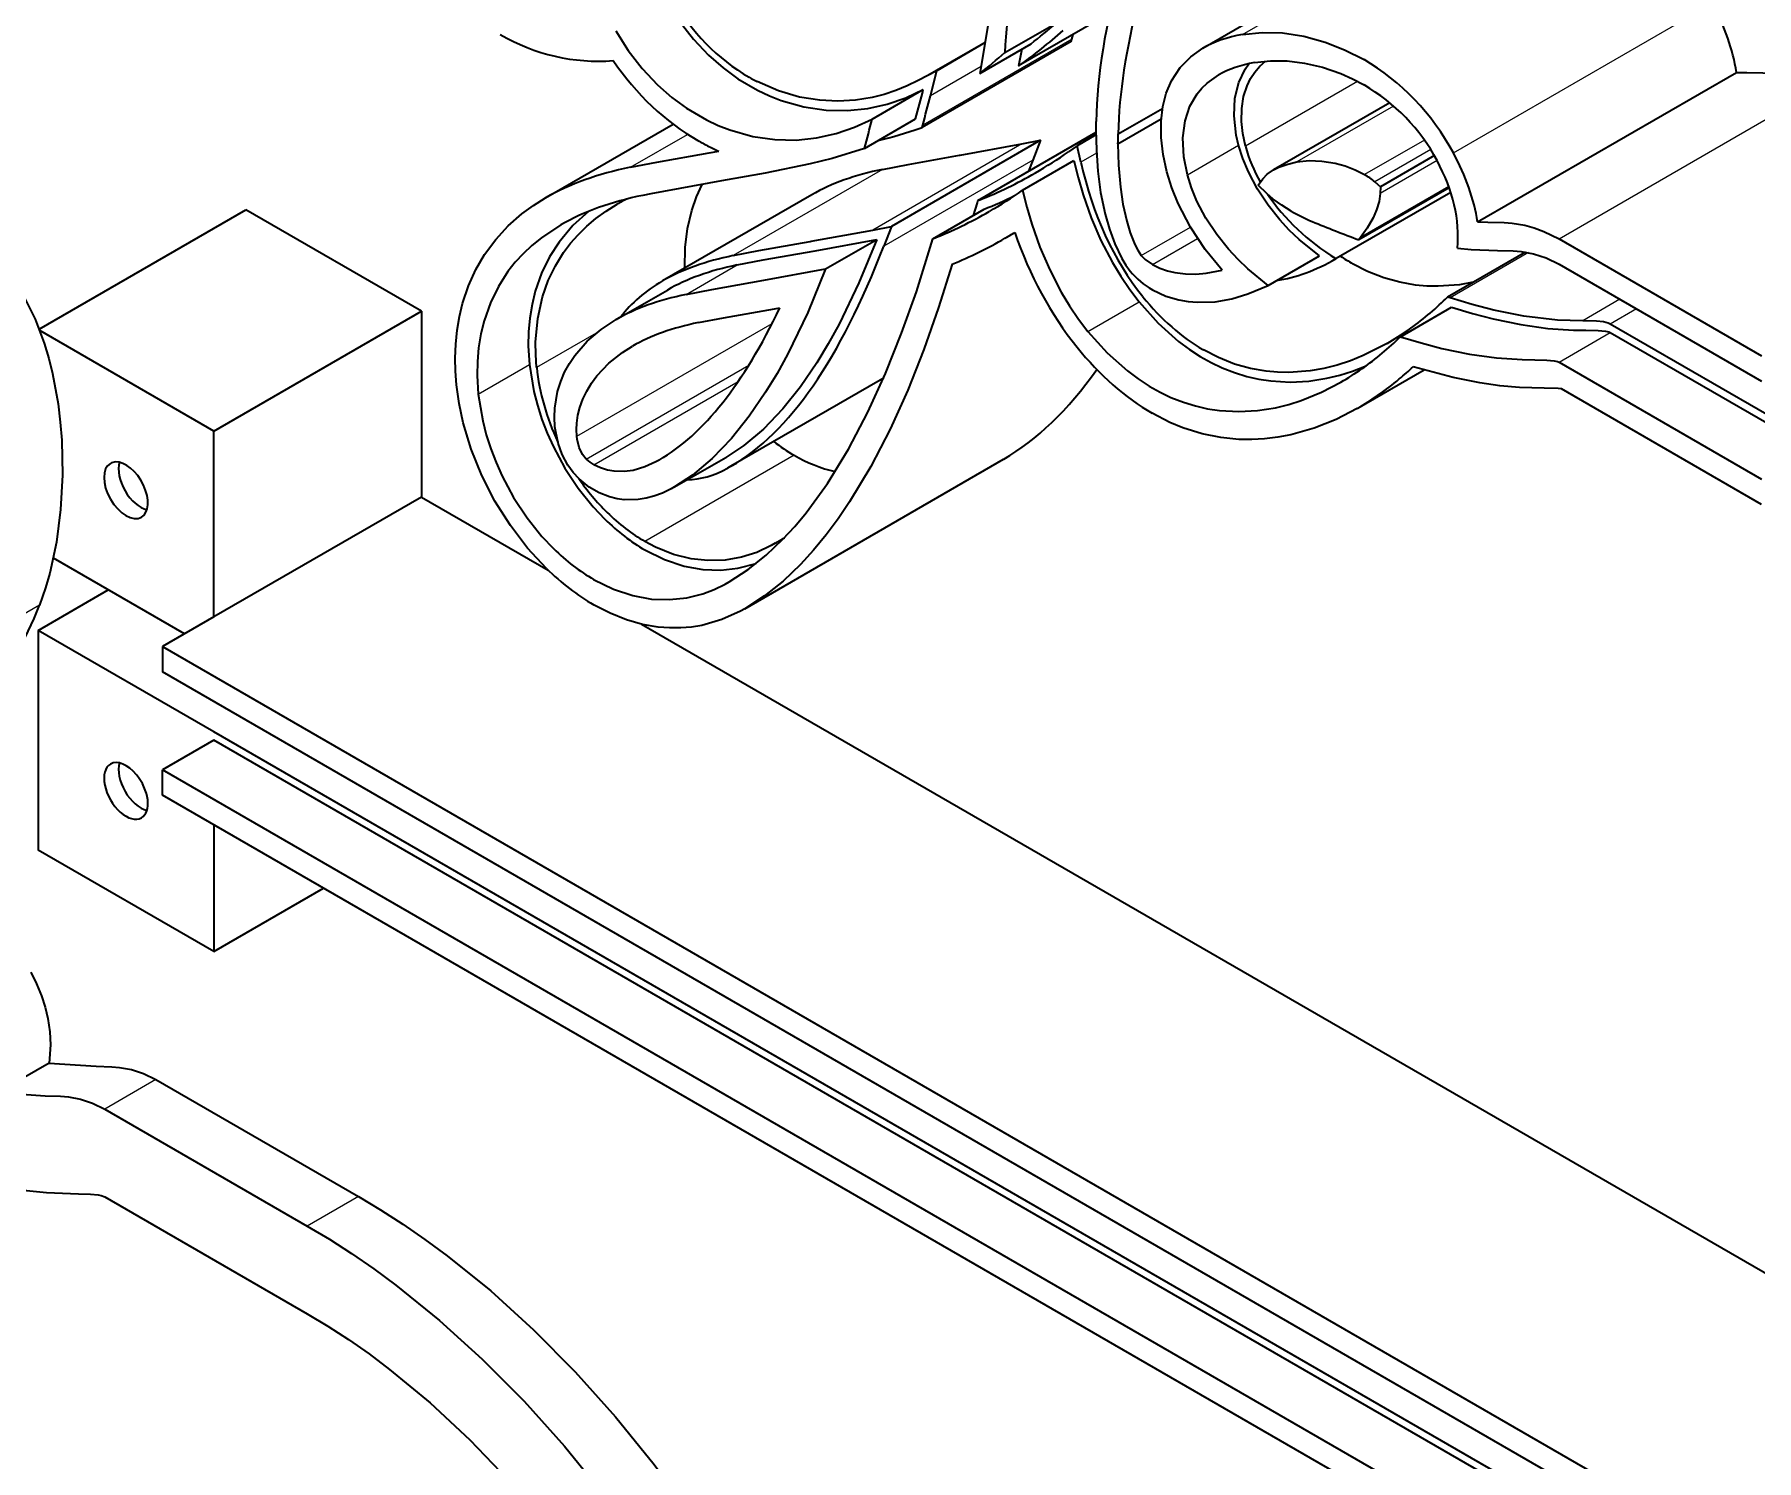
# Model space of a CAD drawing. Extents: x 155 to 1176, y 87 to 946.
# Drawn here: x 831.4 to 914.7, y 804.7 to 873.6 of the extents above; entities that cross this region are included whole.
import ezdxf

# ---------------------------------------------------------------- set-up
doc = ezdxf.new("R2010")
doc.units = 0

msp = doc.modelspace()

# ---------------------------------------------------------------- linework, layer by layer
at = {"color": 7, "lineweight": 35, "ltscale": 0.102271}
msp.add_line((887.911, 872.949), (891.453, 874.995), dxfattribs=at)
at = {"color": 7, "lineweight": 13, "ltscale": 0.093551}
msp.add_line((889.815, 873.612), (893.056, 875.483), dxfattribs=at)
at = {"color": 7, "lineweight": 13, "ltscale": 0.361298}
msp.add_line((900.012, 867.886), (912.527, 875.112), dxfattribs=at)
at = {"color": 7, "lineweight": 35, "ltscale": 0.071443}
for p, q in [((878.335, 872.734), (880.81, 874.163)), ((877.13, 871.731), (879.605, 873.16)), ((871.919, 869.522), (874.394, 870.951)), ((879.195, 866.087), (881.669, 867.516)), ((874.854, 863.739), (877.329, 865.168)), ((869.672, 862.28), (872.147, 863.708)), ((859.548, 859.835), (862.023, 861.264)), ((897.454, 859.008), (899.929, 860.437)), ((832.143, 823.909), (829.668, 822.48))]:
    msp.add_line(p, q, dxfattribs=at)
at = {"color": 7, "lineweight": 35, "ltscale": 0.127016}
msp.add_line((883.4, 874.629), (879, 872.089), dxfattribs=at)
at = {"color": 7, "lineweight": 13, "ltscale": 0.093754}
msp.add_line((877.396, 873.262), (874.149, 871.387), dxfattribs=at)
at = {"color": 7, "lineweight": 35, "ltscale": 0.208208}
msp.add_line((881.547, 873.28), (874.334, 869.116), dxfattribs=at)
at = {"color": 7, "lineweight": 13, "ltscale": 0.208207}
for p, q in [((881.577, 873.391), (874.364, 869.227)), ((879.162, 868.325), (871.95, 864.161))]:
    msp.add_line(p, q, dxfattribs=at)
at = {"color": 7, "lineweight": 35, "ltscale": 0.067824}
msp.add_line((877.389, 873.217), (875.039, 871.861), dxfattribs=at)
at = {"color": 7, "lineweight": 35, "ltscale": 0.002888}
msp.add_line((881.547, 873.28), (881.577, 873.391), dxfattribs=at)
at = {"color": 7, "lineweight": 35, "ltscale": 0.005667}
msp.add_line((881.577, 873.391), (881.636, 873.61), dxfattribs=at)
at = {"color": 7, "lineweight": 35, "ltscale": 0.020712}
msp.add_line((879.158, 872.902), (879, 872.089), dxfattribs=at)
at = {"color": 7, "lineweight": 35, "ltscale": 0.025227}
msp.add_line((875.039, 871.861), (874.149, 871.387), dxfattribs=at)
at = {"color": 7, "lineweight": 13, "ltscale": 0.070883}
msp.add_line((877.192, 872.071), (874.736, 870.653), dxfattribs=at)
at = {"color": 7, "lineweight": 35, "ltscale": 0.031132}
msp.add_line((874.736, 870.653), (875.039, 871.861), dxfattribs=at)
at = {"color": 7, "lineweight": 35, "ltscale": 0.361298}
msp.add_line((901.182, 864.556), (913.698, 871.782), dxfattribs=at)
at = {"color": 7, "lineweight": 35, "ltscale": 0.012377}
for p, q in [((913.698, 871.782), (914.193, 871.774)), ((901.182, 864.556), (901.677, 864.548))]:
    msp.add_line(p, q, dxfattribs=at)
at = {"color": 7, "lineweight": 13, "ltscale": 0.156532}
msp.add_line((895.383, 871.344), (889.96, 868.213), dxfattribs=at)
at = {"color": 7, "lineweight": 13, "ltscale": 0.3613}
msp.add_line((905.117, 863.737), (917.633, 870.963), dxfattribs=at)
at = {"color": 7, "lineweight": 35, "ltscale": 0.061869}
msp.add_line((883.807, 868.806), (885.951, 870.043), dxfattribs=at)
at = {"color": 7, "lineweight": 35, "ltscale": 0.162252}
msp.add_line((896.933, 870.313), (891.313, 867.068), dxfattribs=at)
at = {"color": 7, "lineweight": 13, "ltscale": 0.134827}
msp.add_line((897.124, 870.152), (892.453, 867.455), dxfattribs=at)
at = {"color": 7, "lineweight": 35, "ltscale": 0.177991}
msp.add_line((856.139, 865.716), (862.305, 869.276), dxfattribs=at)
at = {"color": 7, "lineweight": 35, "ltscale": 0.071445}
for p, q in [((871.548, 868.102), (874.023, 869.531)), ((840.099, 845.464), (837.624, 844.035))]:
    msp.add_line(p, q, dxfattribs=at)
at = {"color": 7, "lineweight": 35, "ltscale": 0.002388}
msp.add_line((874.244, 869.085), (874.334, 869.116), dxfattribs=at)
at = {"color": 7, "lineweight": 35, "ltscale": 0.00289}
msp.add_line((874.334, 869.116), (874.364, 869.227), dxfattribs=at)
at = {"color": 7, "lineweight": 35, "ltscale": 0.060346}
msp.add_line((883.8, 868.33), (885.89, 869.537), dxfattribs=at)
at = {"color": 7, "lineweight": 13, "ltscale": 0.079653}
msp.add_line((860.245, 867.193), (863.004, 868.786), dxfattribs=at)
at = {"color": 7, "lineweight": 35, "ltscale": 0.208207}
for p, q in [((880.061, 868.505), (872.849, 864.341)), ((869.004, 865.867), (861.792, 861.702)), ((872.31, 856.909), (865.098, 852.745))]:
    msp.add_line(p, q, dxfattribs=at)
at = {"color": 7, "lineweight": 35, "ltscale": 0.075836}
msp.add_line((876.178, 867.781), (879.162, 868.325), dxfattribs=at)
at = {"color": 7, "lineweight": 35, "ltscale": 0.165136}
msp.add_line((882.739, 868.882), (877.019, 865.579), dxfattribs=at)
at = {"color": 7, "lineweight": 13, "ltscale": 0.162759}
msp.add_line((882.739, 868.867), (877.101, 865.612), dxfattribs=at)
at = {"color": 7, "lineweight": 35, "ltscale": 0.022917}
msp.add_line((879.162, 868.325), (880.061, 868.505), dxfattribs=at)
at = {"color": 7, "lineweight": 35, "ltscale": 0.02579}
msp.add_line((880.061, 868.505), (879.692, 867.542), dxfattribs=at)
at = {"color": 7, "lineweight": 35, "ltscale": 0.012876}
msp.add_line((881.83, 868.236), (881.407, 867.942), dxfattribs=at)
at = {"color": 7, "lineweight": 35, "ltscale": 0.026253}
msp.add_line((882.739, 868.761), (881.83, 868.236), dxfattribs=at)
at = {"color": 7, "lineweight": 35, "ltscale": 0.020486}
msp.add_line((882.009, 867.436), (881.83, 868.236), dxfattribs=at)
at = {"color": 7, "lineweight": 13, "ltscale": 0.071445}
for p, q in [((887.154, 866.832), (889.629, 868.261)), ((831.68, 846.038), (829.205, 844.609))]:
    msp.add_line(p, q, dxfattribs=at)
at = {"color": 7, "lineweight": 13, "ltscale": 0.083473}
msp.add_line((898.609, 868.512), (895.718, 866.843), dxfattribs=at)
at = {"color": 7, "lineweight": 35, "ltscale": 0.011598}
msp.add_line((864.048, 867.892), (864.505, 867.972), dxfattribs=at)
at = {"color": 7, "lineweight": 13, "ltscale": 0.208206}
for p, q in [((879.692, 867.542), (872.48, 863.378)), ((872.419, 867.091), (865.207, 862.926)), ((868.149, 853.279), (860.936, 849.115))]:
    msp.add_line(p, q, dxfattribs=at)
at = {"color": 7, "lineweight": 35, "ltscale": 0.000952252}
for p, q in [((876.141, 867.774), (876.178, 867.781)), ((868.928, 863.61), (868.966, 863.617))]:
    msp.add_line(p, q, dxfattribs=at)
at = {"color": 7, "lineweight": 35, "ltscale": 0.014507}
msp.add_line((879.692, 867.542), (879.481, 867.001), dxfattribs=at)
at = {"color": 7, "lineweight": 13, "ltscale": 0.021802}
msp.add_line((882.764, 867.872), (882.009, 867.436), dxfattribs=at)
at = {"color": 7, "lineweight": 13, "ltscale": 0.078009}
msp.add_line((898.915, 868.053), (896.213, 866.493), dxfattribs=at)
at = {"color": 7, "lineweight": 13, "ltscale": 0.079451}
msp.add_line((899.224, 867.521), (896.472, 865.932), dxfattribs=at)
at = {"color": 7, "lineweight": 35, "ltscale": 0.075321}
msp.add_line((899.093, 867.756), (896.484, 866.25), dxfattribs=at)
at = {"color": 7, "lineweight": 35, "ltscale": 0.00947}
msp.add_line((890.584, 866.332), (890.807, 866.638), dxfattribs=at)
at = {"color": 7, "lineweight": 35, "ltscale": 0.009114}
msp.add_line((896.213, 866.493), (896.484, 866.25), dxfattribs=at)
at = {"color": 7, "lineweight": 35, "ltscale": 0.014413}
msp.add_line((890.999, 865.932), (890.584, 866.332), dxfattribs=at)
at = {"color": 7, "lineweight": 35, "ltscale": 0.160039}
msp.add_line((899.887, 865.979), (894.343, 862.779), dxfattribs=at)
at = {"color": 7, "lineweight": 35, "ltscale": 0.126091}
msp.add_line((899.809, 866.208), (895.442, 863.687), dxfattribs=at)
at = {"color": 7, "lineweight": 13, "ltscale": 0.123196}
msp.add_line((899.792, 866.258), (895.524, 863.794), dxfattribs=at)
at = {"color": 7, "lineweight": 35, "ltscale": 0.007948}
msp.add_line((896.484, 866.25), (896.472, 865.932), dxfattribs=at)
at = {"color": 7, "lineweight": 35, "ltscale": 0.288474}
msp.add_line((831.661, 859.372), (841.655, 865.141), dxfattribs=at)
at = {"color": 7, "lineweight": 35, "ltscale": 0.244949}
for p, q in [((850.14, 860.242), (841.655, 865.141)), ((840.099, 839.918), (831.614, 844.817)), ((840.099, 829.304), (831.614, 834.203))]:
    msp.add_line(p, q, dxfattribs=at)
at = {"color": 7, "lineweight": 35, "ltscale": 0.015843}
msp.add_line((876.989, 865.477), (876.81, 864.869), dxfattribs=at)
at = {"color": 7, "lineweight": 35, "ltscale": 0.002667}
msp.add_line((877.019, 865.579), (876.989, 865.477), dxfattribs=at)
at = {"color": 7, "lineweight": 35, "ltscale": 0.002214}
msp.add_line((877.101, 865.612), (877.019, 865.579), dxfattribs=at)
at = {"color": 7, "lineweight": 35, "ltscale": 0.075834}
msp.add_line((868.966, 863.617), (871.95, 864.161), dxfattribs=at)
at = {"color": 7, "lineweight": 35, "ltscale": 0.022918}
msp.add_line((871.95, 864.161), (872.849, 864.341), dxfattribs=at)
at = {"color": 7, "lineweight": 35, "ltscale": 0.025789}
msp.add_line((872.849, 864.341), (872.48, 863.378), dxfattribs=at)
at = {"color": 7, "lineweight": 35, "ltscale": 0.013934}
msp.add_line((878.335, 863.764), (878.818, 864.042), dxfattribs=at)
at = {"color": 7, "lineweight": 13, "ltscale": 0.068452}
msp.add_line((884.928, 862.933), (887.299, 864.302), dxfattribs=at)
at = {"color": 7, "lineweight": 35, "ltscale": 0.075946}
msp.add_line((869.159, 863.163), (872.147, 863.708), dxfattribs=at)
at = {"color": 7, "lineweight": 13, "ltscale": 0.062834}
msp.add_line((885.464, 862.499), (887.64, 863.756), dxfattribs=at)
at = {"color": 7, "lineweight": 35, "ltscale": 0.003386}
msp.add_line((895.524, 863.794), (895.442, 863.687), dxfattribs=at)
at = {"color": 7, "lineweight": 35, "ltscale": 0.282557}
for p, q in [((905.117, 863.737), (914.905, 858.086)), ((905.117, 862.512), (914.905, 856.861)), ((917.38, 853.969), (907.592, 859.62)), ((907.592, 859.212), (917.38, 853.561)), ((905.117, 857.783), (914.905, 852.132)), ((837.304, 823.115), (847.092, 817.464)), ((834.829, 817.448), (844.617, 811.796))]:
    msp.add_line(p, q, dxfattribs=at)
at = {"color": 7, "lineweight": 13, "ltscale": 0.071443}
for p, q in [((862.929, 861.045), (865.404, 862.474)), ((882.352, 859.263), (884.827, 860.692)), ((905.117, 857.783), (907.592, 859.212)), ((852.881, 856.234), (855.355, 857.663)), ((837.304, 823.115), (834.829, 821.687)), ((847.092, 817.464), (844.617, 816.035))]:
    msp.add_line(p, q, dxfattribs=at)
at = {"color": 7, "lineweight": 35, "ltscale": 0.071444}
for p, q in [((891.059, 861.485), (893.534, 862.914)), ((862.373, 851.749), (864.848, 853.178)), ((840.099, 839.51), (837.624, 838.081))]:
    msp.add_line(p, q, dxfattribs=at)
at = {"color": 7, "lineweight": 35, "ltscale": 0.108799}
msp.add_line((903.492, 863.097), (899.723, 860.922), dxfattribs=at)
at = {"color": 7, "lineweight": 13, "ltscale": 0.109527}
msp.add_line((903.646, 863.071), (899.852, 860.88), dxfattribs=at)
at = {"color": 7, "lineweight": 35, "ltscale": 0.075948}
msp.add_line((866.684, 861.734), (869.672, 862.28), dxfattribs=at)
at = {"color": 7, "lineweight": 35, "ltscale": 0.002764}
msp.add_line((899.723, 860.922), (899.645, 860.844), dxfattribs=at)
at = {"color": 7, "lineweight": 35, "ltscale": 0.003388}
msp.add_line((899.852, 860.88), (899.723, 860.922), dxfattribs=at)
at = {"color": 7, "lineweight": 13, "ltscale": 0.051879}
msp.add_line((908.058, 860.814), (906.261, 859.777), dxfattribs=at)
at = {"color": 7, "lineweight": 35, "ltscale": 0.289856}
for p, q in [((840.099, 854.445), (850.14, 860.242)), ((850.14, 851.261), (840.099, 845.464))]:
    msp.add_line(p, q, dxfattribs=at)
at = {"color": 7, "lineweight": 35, "ltscale": 0.224539}
for p, q in [((850.14, 860.242), (850.14, 851.261)), ((840.099, 845.464), (840.099, 854.445))]:
    msp.add_line(p, q, dxfattribs=at)
at = {"color": 7, "lineweight": 35, "ltscale": 0.006645}
msp.add_line((867.195, 860.362), (867.457, 860.408), dxfattribs=at)
at = {"color": 7, "lineweight": 13, "ltscale": 0.036572}
msp.add_line((908.859, 860.352), (907.592, 859.62), dxfattribs=at)
at = {"color": 7, "lineweight": 35, "ltscale": 0.242777}
msp.add_line((840.099, 854.445), (831.689, 859.301), dxfattribs=at)
at = {"color": 7, "lineweight": 13, "ltscale": 0.083053}
msp.add_line((858.583, 859.174), (855.706, 857.513), dxfattribs=at)
at = {"color": 7, "lineweight": 13, "ltscale": 0.272609}
msp.add_line((857.643, 854.199), (867.087, 859.651), dxfattribs=at)
at = {"color": 7, "lineweight": 13, "ltscale": 0.226669}
msp.add_line((858.103, 853.093), (865.955, 857.626), dxfattribs=at)
at = {"color": 7, "lineweight": 35, "ltscale": 0.093178}
msp.add_line((895.367, 855.54), (898.595, 857.403), dxfattribs=at)
at = {"color": 7, "lineweight": 13, "ltscale": 0.201494}
msp.add_line((858.47, 852.82), (865.45, 856.849), dxfattribs=at)
at = {"color": 7, "lineweight": 35, "ltscale": 0.004735}
msp.add_line((872.473, 857.005), (872.31, 856.909), dxfattribs=at)
at = {"color": 7, "lineweight": 35, "ltscale": 0.279054}
msp.add_line((914.905, 850.907), (905.238, 856.489), dxfattribs=at)
at = {"color": 7, "lineweight": 13, "ltscale": 0.009281}
msp.add_line((861.465, 852.959), (861.787, 853.145), dxfattribs=at)
at = {"color": 7, "lineweight": 35, "ltscale": 0.004563}
msp.add_line((861.625, 853.049), (861.465, 852.959), dxfattribs=at)
at = {"color": 7, "lineweight": 35, "ltscale": 0.004907}
msp.add_line((865.098, 852.745), (864.927, 852.648), dxfattribs=at)
at = {"color": 7, "lineweight": 35, "ltscale": 0.3613}
msp.add_line((865.761, 845.863), (878.277, 853.089), dxfattribs=at)
at = {"color": 7, "lineweight": 35, "ltscale": 0.004812}
msp.add_line((862.373, 851.749), (862.205, 851.654), dxfattribs=at)
at = {"color": 7, "lineweight": 35, "ltscale": 0.176849}
msp.add_line((850.14, 851.261), (856.266, 847.724), dxfattribs=at)
at = {"color": 7, "lineweight": 13, "ltscale": 0.011174}
msp.add_line((867.431, 849.139), (867.044, 848.916), dxfattribs=at)
at = {"color": 7, "lineweight": 35, "ltscale": 0.00555}
msp.add_line((867.237, 849.024), (867.044, 848.916), dxfattribs=at)
at = {"color": 7, "lineweight": 35, "ltscale": 0.182908}
msp.add_line((838.685, 844.647), (832.349, 848.305), dxfattribs=at)
at = {"color": 7, "lineweight": 35, "ltscale": 0.097812}
msp.add_line((831.614, 844.817), (835.002, 846.774), dxfattribs=at)
at = {"color": 7, "lineweight": 13, "ltscale": 0.011533}
msp.add_line((864.815, 847.052), (865.215, 847.282), dxfattribs=at)
at = {"color": 7, "lineweight": 35, "ltscale": 0.005746}
msp.add_line((864.815, 847.052), (865.016, 847.164), dxfattribs=at)
at = {"color": 7, "lineweight": 35, "ltscale": 0.005912}
msp.add_line((865.761, 845.863), (865.555, 845.747), dxfattribs=at)
at = {"color": 7, "lineweight": 35, "ltscale": 0.265361}
msp.add_line((831.614, 844.817), (831.614, 834.203), dxfattribs=at)
at = {"color": 7, "lineweight": 35}
for p, q in [((860.781, 845.117), (927.421, 806.643)), ((837.624, 844.035), (914.905, 799.417)), ((914.905, 798.192), (837.624, 842.81)), ((917.38, 795.3), (840.099, 839.918)), ((917.38, 794.892), (840.099, 839.51)), ((914.905, 793.463), (837.624, 838.081)), ((914.905, 792.238), (837.624, 836.857))]:
    msp.add_line(p, q, dxfattribs=at)
at = {"color": 7, "lineweight": 35, "ltscale": 0.030618}
msp.add_line((837.624, 844.035), (837.624, 842.81), dxfattribs=at)
at = {"color": 7, "lineweight": 35, "ltscale": 0.03062}
msp.add_line((837.624, 836.857), (837.624, 838.081), dxfattribs=at)
at = {"color": 7, "lineweight": 35, "ltscale": 0.153096}
msp.add_line((840.099, 835.428), (840.099, 829.304), dxfattribs=at)
at = {"color": 7, "lineweight": 35, "ltscale": 0.153094}
msp.add_line((840.099, 829.304), (845.402, 832.366), dxfattribs=at)
at = {"color": 7, "lineweight": 35, "ltscale": 0.057164}
msp.add_line((832.143, 823.909), (834.424, 823.753), dxfattribs=at)
at = {"color": 7, "lineweight": 35, "ltscale": 0.057162}
msp.add_line((829.668, 822.48), (831.949, 822.324), dxfattribs=at)
at = {"color": 7, "lineweight": 35, "ltscale": 0.282558}
msp.add_line((834.829, 821.687), (844.617, 816.035), dxfattribs=at)
at = {"color": 7, "lineweight": 35}
for points in [[(877.781, 875.881), (877.62, 874.699), (877.13, 871.731)], [(862, 875.224), (862.601, 874.27), (863.281, 873.393), (864.019, 872.613), (864.715, 872), (865.429, 871.476), (866.384, 870.914)], [(859.525, 873.795), (860.126, 872.841), (860.806, 871.964), (861.544, 871.184), (862.24, 870.572), (862.954, 870.047), (863.909, 869.485)], [(889.815, 873.612), (890.766, 873.715), (891.758, 873.687), (892.779, 873.531), (893.82, 873.245), (894.757, 872.877), (895.693, 872.397)], [(886.16, 866.977), (885.979, 867.809), (885.886, 868.626), (885.882, 869.415), (885.965, 870.126), (886.133, 870.782), (886.382, 871.371), (886.801, 872.013), (887.318, 872.536), (887.911, 872.949)], [(889.96, 868.213), (889.831, 868.819), (889.769, 869.408), (889.78, 870.039), (889.872, 870.616), (890.038, 871.131), (890.21, 871.481), (890.415, 871.793), (890.657, 872.076), (890.924, 872.323)], [(890.398, 872.253), (891.173, 872.34), (891.983, 872.331), (892.823, 872.227), (893.688, 872.025), (894.573, 871.719), (895.131, 871.471), (895.693, 871.173)], [(887.154, 866.832), (886.982, 867.698), (886.939, 868.622), (887.044, 869.446), (887.282, 870.155), (887.633, 870.746), (887.862, 871.018), (888.113, 871.259), (888.673, 871.654)], [(889.629, 868.261), (889.519, 868.739), (889.413, 869.674), (889.457, 870.542), (889.639, 871.291), (889.946, 871.937), (890.125, 872.197)], [(914.193, 871.774), (914.975, 871.752), (915.372, 871.719), (915.977, 871.62), (916.439, 871.496), (916.905, 871.325), (917.633, 870.963)], [(874.149, 871.387), (873.614, 871.125), (873.059, 870.899), (872.498, 870.716), (871.918, 870.571), (871.109, 870.44), (870.268, 870.391), (869.395, 870.431), (868.413, 870.589), (867.399, 870.883), (866.364, 871.333)], [(866.384, 870.914), (866.953, 870.646), (867.518, 870.426), (868.626, 870.116), (869.698, 869.96), (870.729, 869.94), (871.713, 870.04), (872.653, 870.248), (873.546, 870.555), (874.394, 870.951)], [(863.909, 869.485), (864.478, 869.217), (865.043, 868.997), (866.151, 868.687), (867.223, 868.531), (868.254, 868.511), (869.238, 868.611), (870.178, 868.819), (871.071, 869.126), (871.919, 869.522)], [(882.739, 868.999), (882.757, 868.02), (882.826, 867.014), (882.961, 865.984), (883.179, 864.928), (883.385, 864.211), (883.652, 863.492), (883.992, 862.793), (884.186, 862.472), (884.398, 862.178)], [(883.8, 868.33), (883.826, 867.293), (883.916, 866.238), (884.04, 865.419), (884.225, 864.588), (884.396, 864.024), (884.618, 863.466), (884.756, 863.194), (884.928, 862.933)], [(893.534, 862.914), (892.552, 863.712), (892.082, 864.163), (891.631, 864.648), (891.055, 865.367), (890.54, 866.144), (890.104, 866.969), (889.837, 867.611), (889.629, 868.261)], [(860.245, 867.193), (861.509, 867.438), (864.048, 867.892)], [(871.548, 868.102), (869.989, 867.625), (868.925, 867.359), (866.756, 866.911), (864.643, 866.534)], [(872.419, 867.091), (873.656, 867.33), (876.141, 867.774)], [(881.669, 867.516), (881.871, 866.694), (882.114, 865.866), (882.505, 864.76), (882.979, 863.662), (883.537, 862.592), (883.939, 861.928), (884.372, 861.29), (884.827, 860.692)], [(891.313, 867.068), (891.581, 867.202), (892.004, 867.352), (892.453, 867.455)], [(892.453, 867.455), (893.042, 867.518), (893.659, 867.497), (894.3, 867.391), (894.78, 867.257), (895.266, 867.071), (895.718, 866.843)], [(864.643, 866.534), (861.217, 865.91), (860.838, 865.835)], [(888.83, 862.226), (888.02, 863.214), (887.304, 864.294), (886.709, 865.446), (886.403, 866.208), (886.16, 866.977)], [(891.059, 861.485), (890.079, 862.281), (889.605, 862.737), (889.146, 863.231), (888.572, 863.95), (888.056, 864.732), (887.619, 865.563), (887.357, 866.196), (887.154, 866.832)], [(890.807, 866.638), (891.016, 866.86), (891.313, 867.068)], [(851.829, 856.684), (851.779, 857.336), (851.767, 857.965), (851.793, 858.65), (851.861, 859.316), (851.974, 859.982), (852.126, 860.613), (852.411, 861.469), (852.766, 862.256), (853.184, 862.974), (853.726, 863.709), (854.33, 864.362), (854.988, 864.938), (855.55, 865.349), (856.139, 865.716)], [(862.873, 862.326), (862.889, 863.317), (863.002, 864.242), (863.203, 865.103), (863.428, 865.76), (863.701, 866.369)], [(879.195, 866.087), (879.396, 865.266), (879.639, 864.438), (880.03, 863.331), (880.504, 862.233), (881.062, 861.163), (881.464, 860.499), (881.897, 859.861), (882.352, 859.263)], [(892.165, 865.081), (891.724, 865.356), (891.31, 865.66), (890.999, 865.932)], [(896.472, 865.932), (896.418, 865.542), (896.297, 865.133), (896.133, 864.754), (895.849, 864.253), (895.524, 863.794)], [(858.204, 865.06), (857.457, 864.377), (856.791, 863.582), (856.334, 862.87), (855.947, 862.077), (855.64, 861.203), (855.485, 860.569), (855.374, 859.897), (855.315, 859.24), (855.302, 858.557), (855.355, 857.663)], [(855.706, 857.513), (855.661, 858.142), (855.657, 858.749), (855.759, 859.891), (855.991, 860.939), (856.266, 861.721), (856.609, 862.436), (857.011, 863.084), (857.346, 863.528), (857.708, 863.938), (858.125, 864.345), (858.566, 864.716), (859.071, 865.081), (859.598, 865.409)], [(856.876, 864.414), (855.936, 863.792), (855.48, 863.422), (855.048, 863.015), (854.669, 862.602), (854.316, 862.153), (853.859, 861.441), (853.472, 860.648), (853.165, 859.774), (853.01, 859.14), (852.899, 858.468), (852.84, 857.811), (852.827, 857.129), (852.881, 856.234)], [(901.677, 864.548), (902.459, 864.526), (902.856, 864.493), (903.462, 864.393), (903.923, 864.27), (904.389, 864.099), (905.117, 863.737)], [(872.147, 863.708), (871.282, 861.611), (870.32, 859.617), (869.798, 858.666), (869.245, 857.749), (868.454, 856.591), (867.597, 855.517), (866.664, 854.545), (865.712, 853.746), (864.848, 853.178)], [(865.016, 847.164), (865.935, 847.762), (866.797, 848.451), (867.607, 849.22), (868.182, 849.843), (868.731, 850.501), (869.755, 851.909), (870.783, 853.581), (871.717, 855.36), (872.569, 857.227), (873.347, 859.171), (874.058, 861.179), (874.854, 863.739)], [(865.207, 862.926), (866.443, 863.166), (868.928, 863.61)], [(865.404, 862.474), (866.651, 862.715), (869.159, 863.163)], [(900.206, 863.291), (900.864, 863.225), (902.144, 863.178)], [(902.144, 863.178), (902.9, 863.158), (903.287, 863.125), (903.881, 863.02), (904.493, 862.82), (905.117, 862.512)], [(829.574, 862.733), (830.282, 861.911), (830.899, 860.975), (831.463, 859.854), (831.903, 858.698), (832.126, 857.958), (832.31, 857.223), (832.577, 855.772), (832.684, 854.884), (832.753, 854.012), (832.788, 852.32), (832.699, 850.659), (832.495, 849.075), (832.178, 847.579), (831.975, 846.87), (831.68, 846.038)], [(875.785, 862.508), (875.131, 860.417), (874.417, 858.386), (873.638, 856.424), (872.786, 854.534), (871.853, 852.73), (870.827, 851.022), (870.276, 850.212), (869.698, 849.437), (869.091, 848.7), (868.454, 848.004), (867.613, 847.203), (866.717, 846.485), (865.761, 845.863)], [(884.928, 862.933), (885.121, 862.738), (885.464, 862.499)], [(885.464, 862.499), (885.822, 862.325), (886.19, 862.199), (886.547, 862.114), (887.065, 862.047), (887.57, 862.037), (888.059, 862.076), (888.83, 862.226)], [(900.962, 861.637), (900.309, 861.522), (899.269, 861.444), (898.73, 861.455), (898.178, 861.505), (897.424, 861.636), (896.653, 861.852), (895.867, 862.162), (895.142, 862.536)], [(869.672, 862.28), (868.807, 860.182), (867.845, 858.188), (867.323, 857.237), (866.77, 856.321), (865.98, 855.162), (865.122, 854.088), (864.189, 853.116), (863.237, 852.318), (862.373, 851.749)], [(862.929, 861.045), (864.176, 861.287), (866.684, 861.734)], [(885.464, 861.274), (886.107, 860.97), (886.736, 860.783), (887.194, 860.704), (887.639, 860.669), (888.496, 860.701), (889.309, 860.844), (890.084, 861.073), (891.059, 861.485)], [(884.827, 860.692), (885.748, 859.661), (886.729, 858.783), (887.252, 858.394), (887.78, 858.052), (888.309, 857.756), (888.836, 857.506), (889.436, 857.272), (890.027, 857.09), (890.611, 856.958), (891.183, 856.871), (892.123, 856.817), (893.028, 856.865), (893.897, 857.002), (894.527, 857.156), (895.138, 857.35), (895.801, 857.608)], [(906.261, 859.777), (905.042, 859.815), (903.421, 859.999), (901.966, 860.289), (900.914, 860.561), (899.852, 860.88)], [(856.591, 854.648), (856.564, 855.114), (856.581, 855.557), (856.718, 856.368), (856.867, 856.846), (857.056, 857.287), (857.288, 857.713), (857.552, 858.103), (858.146, 858.785), (858.818, 859.357), (859.548, 859.835)], [(863.522, 859.687), (864.742, 859.924), (867.195, 860.362)], [(899.929, 860.437), (900.93, 860.135), (901.933, 859.872), (903.272, 859.59), (904.574, 859.409), (905.814, 859.331), (906.418, 859.32)], [(882.352, 859.263), (883.273, 858.232), (884.254, 857.354), (884.777, 856.965), (885.305, 856.623), (885.834, 856.327), (886.361, 856.077), (886.961, 855.843), (887.552, 855.662), (888.136, 855.529), (888.708, 855.442), (889.648, 855.388), (890.553, 855.436), (891.422, 855.573), (892.052, 855.727), (892.663, 855.921), (893.642, 856.321), (894.573, 856.807)], [(897.454, 859.008), (898.455, 858.707), (899.458, 858.443), (900.797, 858.161), (902.099, 857.98), (903.34, 857.902), (903.943, 857.891)], [(907.592, 859.62), (907.487, 859.669), (907.26, 859.726), (906.931, 859.759), (906.261, 859.777)], [(906.418, 859.32), (907.009, 859.306), (907.366, 859.275), (907.52, 859.242), (907.592, 859.212)], [(857.643, 854.199), (857.627, 854.523), (857.642, 854.83), (857.7, 855.218), (857.791, 855.58), (857.942, 855.997), (858.126, 856.38), (858.357, 856.763), (858.615, 857.114), (859.197, 857.727), (859.847, 858.24), (860.336, 858.549)], [(896.817, 858.682), (895.652, 858.092), (895.036, 857.845), (894.399, 857.637), (893.758, 857.474), (893.097, 857.358), (892.056, 857.28), (891.517, 857.291), (890.966, 857.341), (890.212, 857.472), (889.44, 857.688), (888.654, 857.998), (887.929, 858.372)], [(855.355, 857.663), (855.572, 856.364), (855.745, 855.692), (855.962, 855.015), (856.217, 854.351), (856.512, 853.694), (857.069, 852.66), (857.716, 851.683), (858.437, 850.788), (859, 850.195)], [(904.407, 856.522), (903.208, 856.558), (902.258, 856.64), (901.288, 856.778), (900.001, 857.037), (898.07, 857.559)], [(903.943, 857.891), (904.535, 857.877), (904.891, 857.846), (905.045, 857.813), (905.117, 857.783)], [(856.177, 847.81), (855.27, 848.788), (854.434, 849.879), (853.689, 851.059), (853.054, 852.3), (852.541, 853.572), (852.158, 854.846), (851.956, 855.787), (851.829, 856.684)], [(905.238, 856.489), (905.07, 856.504), (904.407, 856.522)], [(852.881, 856.234), (853.097, 854.935), (853.27, 854.263), (853.487, 853.586), (853.742, 852.922), (854.037, 852.265), (854.594, 851.231), (855.241, 850.254), (855.962, 849.359), (856.525, 848.766)], [(895.367, 855.54), (894.35, 855.012), (893.279, 854.582), (892.153, 854.264), (891.527, 854.147), (890.884, 854.07), (890.271, 854.038), (889.642, 854.048), (888.766, 854.136), (887.864, 854.319), (886.94, 854.609), (886.313, 854.868), (885.454, 855.31)], [(857.755, 852.137), (857.471, 852.45), (857.217, 852.806), (856.941, 853.324), (856.745, 853.861), (856.591, 854.648)], [(858.103, 853.093), (857.922, 853.31), (857.757, 853.656), (857.662, 854.053), (857.643, 854.199)], [(861.465, 852.959), (860.941, 852.715), (860.378, 852.55), (859.931, 852.492), (859.459, 852.504), (859.129, 852.562), (858.786, 852.669), (858.47, 852.82)], [(862.205, 851.654), (861.796, 851.455), (861.366, 851.295), (860.998, 851.199), (860.615, 851.139), (859.942, 851.131), (859.589, 851.179), (859.226, 851.268), (858.735, 851.456), (858.239, 851.74), (857.755, 852.137)], [(867.044, 848.916), (866.346, 848.588), (865.603, 848.35), (864.815, 848.212), (863.983, 848.187), (863.169, 848.277), (862.324, 848.491), (861.457, 848.84), (860.936, 849.115)], [(860.936, 848.707), (861.892, 848.236), (862.83, 847.925), (863.738, 847.761), (864.606, 847.731), (865.432, 847.82), (866.313, 848.049)], [(858.461, 847.278), (859.417, 846.807), (860.356, 846.496), (861.263, 846.333), (862.131, 846.302), (862.957, 846.391), (863.738, 846.586), (864.289, 846.794), (864.815, 847.052)], [(865.555, 845.747), (864.659, 845.337), (863.696, 845.061), (863.19, 844.978), (862.667, 844.935), (862.13, 844.933), (861.579, 844.977), (860.822, 845.108), (860.045, 845.329), (859.253, 845.644), (858.461, 846.053)], [(831.253, 828.297), (831.534, 827.731), (831.771, 827.157), (831.95, 826.61), (832.081, 826.069), (832.179, 825.419), (832.207, 824.795), (832.143, 823.909)], [(834.424, 823.753), (835.173, 823.732), (835.552, 823.701), (836.129, 823.598), (836.711, 823.408), (837.304, 823.115)], [(831.949, 822.324), (832.698, 822.304), (833.077, 822.272), (833.654, 822.169), (834.237, 821.979), (834.829, 821.687)], [(827.043, 818.718), (827.72, 818.508), (829.064, 818.143), (830.066, 817.922), (831.052, 817.755), (832.011, 817.647), (833.562, 817.584)], [(833.562, 817.584), (834.144, 817.571), (834.516, 817.54), (834.654, 817.514), (834.829, 817.448)], [(847.092, 817.464), (848.164, 816.821), (849.234, 816.131), (850.308, 815.389), (851.378, 814.601), (853.486, 812.898), (855.555, 811.025), (857.57, 808.995), (859.52, 806.821), (861.392, 804.517), (863.175, 802.097), (864.865, 799.568), (866.444, 796.954), (867.902, 794.272), (869.23, 791.538), (870.42, 788.769), (871.458, 786), (872.344, 783.23), (873.072, 780.478), (873.637, 777.76), (874.037, 775.094), (874.173, 773.785), (874.268, 772.495), (874.332, 770.283)], [(844.617, 816.035), (845.689, 815.393), (846.76, 814.702), (847.834, 813.961), (848.903, 813.173), (851.011, 811.469), (853.08, 809.596), (855.095, 807.566), (857.045, 805.392), (858.917, 803.088), (860.7, 800.668), (862.39, 798.139), (863.969, 795.525), (865.427, 792.843), (866.755, 790.109), (867.945, 787.34), (868.983, 784.571), (869.869, 781.801), (870.597, 779.049), (871.163, 776.331), (871.562, 773.665), (871.698, 772.356), (871.793, 771.067), (871.857, 768.854)], [(844.617, 811.796), (845.612, 811.198), (846.606, 810.552), (847.606, 809.853), (848.601, 809.108), (850.557, 807.492), (852.469, 805.71), (854.325, 803.775), (856.11, 801.701), (857.813, 799.503), (859.426, 797.189), (860.933, 794.784), (862.322, 792.306), (863.583, 789.772), (864.708, 787.2), (865.683, 784.618), (866.507, 782.035), (867.169, 779.479), (867.668, 776.963), (868.001, 774.5)]]:
    msp.add_lwpolyline(points, dxfattribs=at)
for centre, radius, start, end in [((862.832, 894.541), 27.175, 308.11386, 311.41881), ((864.315, 892.672), 25.286, 305.50633, 311.76378), ((860.356, 893.113), 27.176, 308.1139, 311.41877), ((870.482, 879.354), 9.017, 239.99636, 242.82526), ((800.231, 889.556), 76.461, 344.81709, 345.91682), ((799.971, 889.41), 77.082, 344.8208, 345.91609), ((891.039, 863.142), 9.282, 28.15252, 59.90656), ((797.756, 888.127), 76.461, 344.81709, 345.91682), ((866.135, 892.789), 25.054, 284.02483, 288.88391), ((879.87, 869.249), 2.881, 355.03029, 3.07509), ((868.952, 877.931), 10.908, 240.00177, 242.81454), ((868.665, 877.388), 10.295, 242.85615, 246.16549), ((879.543, 868.637), 4.268, 355.88084, 2.27292), ((897.383, 870.268), 7.703, 195.47692, 209.56702), ((868.719, 886.102), 22.154, 300.04203, 304.94138), ((869.439, 884.876), 20.732, 291.68878, 300.01541), ((894.266, 864.255), 2.967, 48.98927, 60.71247), ((864.584, 856.762), 9.981, 116.93685, 119.97041), ((869.592, 884.628), 20.941, 291.68195, 296.11178), ((866.379, 884.434), 22.38, 300.04711, 304.93606), ((867.153, 883.117), 20.851, 291.67425, 300.0178), ((896.794, 873.157), 9.309, 240.18085, 247.24537), ((867.32, 882.84), 22.029, 300.00295, 301.45636), ((926.176, 945.104), 87.024, 247.72782, 249.31893), ((867.636, 882.285), 21.389, 292.39317, 300.01364), ((899.671, 870.373), 9.052, 235.61288, 239.97509), ((887.337, 864.568), 3.789, 219.11093, 240.36112), ((890.131, 870.487), 13.547, 309.67011, 314.61082), ((889.725, 870.857), 14.09, 300.22203, 309.98298), ((887.844, 868.748), 13.682, 309.66223, 314.61715), ((887.326, 869.241), 14.393, 300.23462, 309.99656), ((888.107, 868.156), 14.545, 309.69862, 313.23533), ((888.032, 868.14), 14.58, 300.20636, 309.96598), ((872.451, 860.697), 8.575, 231.98256, 239.88285), ((871.714, 859.356), 7.045, 239.59658, 257.02622), ((859.387, 854.439), 1.861, 226.37194, 240.49424), ((867.005, 858.529), 11.247, 214.57279, 225.46106), ((862.275, 857.612), 9.919, 300.02078, 303.03058)]:
    msp.add_arc(centre, radius, start, end, dxfattribs=at)
for centre, major_axis, ratio, start_param, end_param in [((947.027, 901.667), (65.493, 42.039), 0.495216, 2.533693, 2.804218), ((912.113, 888.589), (-25.711, -29.365), 0.483669, 5.493905, 5.758509), ((870.068, 880.718), (1.164, -10.302), 0.893226, 5.155575, 5.700033), ((912.088, 888.296), (-24.898, -28.963), 0.463531, 5.524232, 5.766883), ((897.905, 874.117), (15.381, -6.344), 0.636323, 0.373496, 0.660506), ((859.149, 887.042), (-1.278, -14.685), 0.789634, 5.929989, 6.414748), ((953.51, 817.056), (66.691, -54.98), 0.208342, 2.967348, 3.063858), ((868.291, 880.756), (1.189, -13.649), 0.840702, 5.30045, 5.75151), ((890.329, 861.534), (-1.169, -12.212), 0.912517, 2.202648, 2.74696), ((944.828, 826.672), (57.17, -44.107), 0.210708, 2.953784, 3.055164), ((917.566, 895.306), (-30.911, -36.068), 0.516967, 5.91393, 6.186787), ((850.803, 870.069), (49.367, -7.083), 0.349551, 0.017584, 0.252517), ((885.389, 866.891), (15.381, -6.344), 0.636323, 0.373496, 0.660506), ((962.956, 781.104), (109.481, -82.29), 0.244092, 2.927431, 3.03799), ((899.895, 844.166), (33.342, -19.33), 0.389424, 2.726553, 2.921241), ((952.064, 792.348), (97.797, -69.74), 0.250303, 2.911183, 3.027967), ((899.867, 868.813), (9.933, -2.693), 0.758624, 3.85733, 4.339191), ((921.915, 895.701), (38.971, 38.453), 0.550291, 2.88176, 3.085659), ((838.308, 1015.275), (24.157, -163.467), 0.205058, 0.080986, 0.349347), ((892.682, 840.002), (33.342, -19.33), 0.389424, 2.726553, 2.921241), ((891.996, 840.878), (32.397, -18.008), 0.387896, 2.714401, 2.913109), ((894.026, 878.505), (-5.217, -16.612), 0.557395, 0.269416, 0.542906), ((876.438, 851.314), (17.327, -7.526), 0.532643, 2.765754, 3.012852), ((889.521, 839.449), (32.397, -18.008), 0.387896, 2.714401, 2.913109), ((894.026, 879.422), (-3.27, -22.05), 0.585545, 5.787004, 6.055767), ((838.083, 1009.893), (21.027, -157.722), 0.199736, 0.082176, 0.299026), ((891.347, 837.823), (33.264, -18.518), 0.368729, 2.733616, 2.924378), ((892.383, 881.301), (-3.249, -27.238), 0.577138, 5.768993, 6.040719), ((862.243, 856.14), (4.001, -7.536), 0.69483, 4.187193, 4.639786), ((850.076, 1011.127), (25.118, -159.15), 0.228358, 0.087598, 0.228731), ((835.856, 851.588), (0.75, -1.299), 0.57735, 3.141622, 6.283214), ((835.856, 851.588), (0.75, -1.299), 0.57735, 2.856194, 3.141622), ((835.856, 851.588), (0.75, -1.299), 0.57735, 0.000029, 2.856194), ((836.563, 851.996), (-0.75, 1.299), 0.57735, 0.490454, 2.651247), ((863.353, 874.961), (-0.572, -22.868), 0.406467, 0.020209, 0.231295), ((863.992, 863.144), (0.803, -15.423), 0.641065, 5.674774, 5.888945), ((862.362, 857.536), (3.265, -9.037), 0.690312, 5.322018, 5.597155), ((861.517, 861.716), (0.803, -15.423), 0.641065, 5.674774, 5.888945), ((860.054, 856.921), (4.086, -11.648), 0.671158, 5.346518, 5.620062), ((763.052, 966.923), (62.109, -128.671), 0.269856, 0.020009, 0.24242), ((835.856, 837.061), (-0.75, 1.299), 0.57735, 6.283156, 9.424749), ((835.856, 837.061), (-0.75, 1.299), 0.57735, 4.997787, 6.283156), ((836.563, 837.469), (0.75, -1.299), 0.57735, 3.631939, 5.792732), ((835.856, 837.061), (-0.75, 1.299), 0.57735, 3.141564, 4.997787)]:
    msp.add_ellipse(centre, major_axis=major_axis, ratio=ratio, start_param=start_param, end_param=end_param, dxfattribs=at)

doc.saveas('drawing.dxf')
